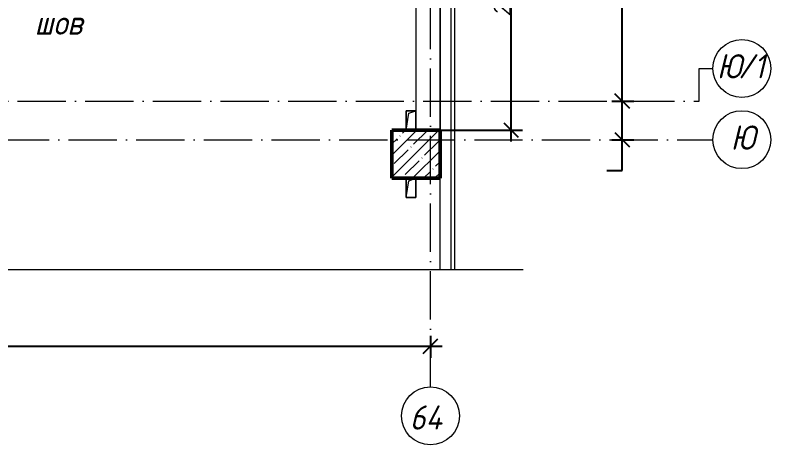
# Model space of a CAD drawing. Header units: millimetres. Extents: x -356862 to 418287, y 0 to 839748.
# Drawn here: x -78151 to -70326, y 584386 to 588838 of the extents above; entities that cross this region are included whole.
import ezdxf

# ---------------------------------------------------------------- set-up
doc = ezdxf.new("R2010")
doc.units = ezdxf.units.MM
doc.linetypes.add('50_200_ШТРИХ_1Т_ш5_п1_п1_', pattern=[700, 500, -100, 0, -100])
for name, color, linetype, lineweight in [('A-____-____-DIMS', 7, 'Continuous', 9), ('A-DETL-GENF-OTLN', 7, 'Continuous', 9), ('A-DOOR-____-OTLN', 7, 'Continuous', 9), ('A-FLOR-____-OTLN', 7, 'Continuous', 9), ('A-GENM-____-OTLN', 7, 'Continuous', 9), ('A-WALL-____-OTLN', 7, 'Continuous', 9), ('G-____-____-TEXT', 7, 'Continuous', 9), ('S-COLS-____-MCUT', 7, 'Continuous', 50), ('S-COLS-____-OTLN', 7, 'Continuous', 9), ('S-GRID-____-IDEN', 7, 'Continuous', 9), ('S-GRID-____-OTLN', 7, 'Continuous', 9), ('S-GRID-____-OTLN-1', 7, '50_200_ШТРИХ_1Т_ш5_п1_п1_', 9)]:
    doc.layers.add(name, color=color, linetype=linetype, lineweight=lineweight)
doc.layers.add('A-DOOR-____-OTLN-1', color=7, linetype='Continuous', lineweight=9, true_color=0xffffff)
doc.styles.add('ISOCPEUR_I', font='isocpeui.ttf', dxfattribs={"width": 0.9, "height": 2.5})
doc.styles.add('ISOCPEUR_I_12', font='isocpeui.ttf', dxfattribs={"width": 0.9, "height": 180})
doc.styles.add('ISOCPEUR_I_14', font='isocpeui.ttf', dxfattribs={"width": 0.9, "height": 180})
doc.dimstyles.new('ISO-1_8_0_9К_СРЕДНИЙ_Кладочные_6', dxfattribs={"dimscale": 304.8, "dimtxt": 179.276612, "dimasz": 0.492126, "dimexe": 0.393701, "dimexo": 0, "dimgap": 0, "dimtad": 1, "dimdec": 3, "dimrnd": 0.001, "dimdsep": 46, "dimtxsty": 'ISOCPEUR_I_14', "dimblk1": 'OBLIQUE', "dimblk2": 'OBLIQUE', "dimsah": 1, "dimcen": 0.09, "dimdle": 0.393701, "dimazin": 0, "dimtfac": 1, "dimtdec": 4, "dimtix": 1, "dimtmove": 0, "dimatfit": 3, "dimfxl": 1, "dimtvp": 1, "dimtolj": 1, "dimtzin": 0, "dimarcsym": 2})
doc.dimstyles.new('ISO-2_5_0_9К_БОЛЬШОЙ_ОСИ', dxfattribs={"dimscale": 304.8, "dimtxt": 248.995294, "dimasz": 0.492126, "dimexe": 0.393701, "dimexo": 0, "dimgap": 0, "dimtad": 1, "dimdec": 0, "dimzin": 0, "dimdsep": 46, "dimtxsty": 'ISOCPEUR_I', "dimblk1": 'OBLIQUE', "dimblk2": 'OBLIQUE', "dimsah": 1, "dimcen": 0.09, "dimdle": 0.393701, "dimazin": 0, "dimtfac": 1, "dimtdec": 4, "dimtix": 1, "dimtmove": 0, "dimatfit": 3, "dimfxl": 1, "dimtvp": 1, "dimtolj": 1, "dimtzin": 0, "dimarcsym": 2})
doc.dimstyles.new('ISO-2_5_0_9К_БОЛЬШОЙ_ОСИ_1', dxfattribs={"dimscale": 304.8, "dimtxt": 248.995294, "dimasz": 0.492126, "dimexe": 0.393701, "dimexo": 0, "dimgap": 0, "dimtad": 1, "dimdec": 0, "dimzin": 0, "dimdsep": 46, "dimtxsty": 'ISOCPEUR_I', "dimblk1": 'OBLIQUE', "dimblk2": 'OBLIQUE', "dimsah": 1, "dimcen": 0.09, "dimdle": 0.393701, "dimazin": 0, "dimtfac": 1, "dimtdec": 4, "dimtix": 1, "dimtmove": 1, "dimatfit": 3, "dimfxl": 1, "dimtvp": 1, "dimtolj": 1, "dimtzin": 0, "dimarcsym": 2})

# ---------------------------------------------------------------- blocks, each defined once
blk = doc.blocks.new('BSC_Колонна _Прямоугольная - 500х500-V148-АР1_Кладочный план 1 этажа в осях 1-64_Ю-ЯЯ')
at = {"layer": 'S-COLS-____-OTLN'}
h = blk.add_hatch(dxfattribs=at)
h.set_pattern_fill('FP_152', color=256, style=0, pattern_type=2)
h.set_pattern_definition([(45, (-101000, -42681.04), (-114.04925, 114.04925), []), (45, (-100885.95, -42681.04), (-114.04925, 114.04925), [201.613, -40.323, 3.353, -36.97])])
h.paths.add_polyline_path([(-250, -250), (250, -250), (250, 250), (-250, 250), (-250, 13.6)], flags=0)
at = {"layer": 'S-COLS-____-MCUT'}
for p, q in [((250, 250), (-250, 250)), ((-250, 250), (-250, -250)), ((250, -250), (250, 250)), ((-250, -250), (250, -250))]:
    blk.add_line(p, q, dxfattribs=at)
blk = doc.blocks.new('Проем_Дверь_Прямоугольный - 2800х3300h_витражные проемы-27134211-АР1_Кладочный план 1 этажа в осях 1-64_Ю-ЯЯ')
at = {"layer": 'A-DOOR-____-OTLN-1'}
for p, q in [((1400, 125), (-1400, 125)), ((1400, -125), (-1400, -125))]:
    blk.add_line(p, q, dxfattribs=at)
blk = doc.blocks.new('AR_Отверстие прямоугольное _в плите_ - AR_Отверстие прямоугольное _в плите_-30511813-АР1_Кладочный план 1 этажа в осях 1-64_Ю-ЯЯ')
at = {"layer": 'A-GENM-____-OTLN'}
for p, q in [((50, 100), (-50, 100)), ((-50, 100), (-50, -100)), ((-25, 75), (50, 100)), ((50, -100), (50, 100)), ((-50, -100), (-25, 75))]:
    blk.add_line(p, q, dxfattribs=at)
blk = doc.blocks.new('AR_Отверстие прямоугольное _в плите_ - AR_Отверстие прямоугольное _в плите_-V222-АР1_Кладочный план 1 этажа в осях 1-64_Ю-ЯЯ')
at = {"layer": 'A-GENM-____-OTLN'}
for p, q in [((-50, 100), (-50, -100)), ((-25, 75), (50, 100)), ((50, -100), (50, 100)), ((-50, -100), (-25, 75)), ((-50, -100), (50, -100))]:
    blk.add_line(p, q, dxfattribs=at)
blk = doc.blocks.new('DET_L_Линия разрыва - М100-27489994-АР1_Кладочный план 1 этажа в осях 1-64_Ю-ЯЯ')
at = {"layer": 'A-DETL-GENF-OTLN'}
blk.add_line((32300, 0), (16450, 0), dxfattribs=at)
blk = doc.blocks.new('Ось сетки - Круг_Ø6_00__ISO-2_5_0_9K_-25732049-АР1_Кладочный план 1 этажа в осях 1-64_Ю-ЯЯ')
at = {"layer": 'S-GRID-____-IDEN'}
blk.add_circle((0, 0), 3, dxfattribs=at)
blk = doc.blocks.new('_Oblique')
at = {"color": 0, "linetype": 'ByBlock', "lineweight": -2}
blk.add_line((-0.5, -0.5), (0.5, 0.5), dxfattribs=at)
blk = doc.blocks.new('*D11993')
at = {"layer": 'A-____-____-DIMS', "color": 0, "lineweight": -2, "transparency": 16777216}
for p, q in [((-71866.5, 587427.6), (-71866.5, 588067.6)), ((-71972.6, 587947.6), (-71746.5, 587947.6)), ((-71972.6, 587547.6), (-71746.5, 587547.6)), ((-71866.5, 587227.8), (-71866.5, 587547.6)), ((-72024, 587227.8), (-71866.5, 587227.8))]:
    blk.add_line(p, q, dxfattribs=at)
at = {"layer": 'Defpoints', "color": 0, "transparency": 16777216}
for p in [(-71972.6, 587947.6), (-71866.5, 587947.6), (-71972.6, 587547.6)]:
    blk.add_point(p, dxfattribs=at)
at = {"layer": 'A-____-____-DIMS', "color": 0, "lineweight": -2, "transparency": 16777216, "xscale": 150, "yscale": 150, "zscale": 150}
for p, rotation in [((-71866.5, 587947.6), 90), ((-71866.5, 587547.6), 270)]:
    blk.add_blockref('_Oblique', p, dxfattribs=dict(at, rotation=rotation))
at = {"layer": 'A-____-____-DIMS', "color": 0, "transparency": 16777216, "insert": (-72028.1, 586933.6), "char_height": 2.5, "width": 591.843, "attachment_point": 1, "rotation": 90, "line_spacing_factor": 1.149209, "style": 'ISOCPEUR_I'}
blk.add_mtext('\\A1;400', dxfattribs=at)
blk = doc.blocks.new('*D11994')
at = {"layer": 'A-____-____-DIMS', "color": 0, "lineweight": -2, "transparency": 16777216}
for p, q in [((-71866.5, 587827.6), (-71866.5, 591617.6)), ((-71972.6, 591497.6), (-71746.5, 591497.6)), ((-71972.6, 587947.6), (-71746.5, 587947.6))]:
    blk.add_line(p, q, dxfattribs=at)
at = {"layer": 'Defpoints', "color": 0, "transparency": 16777216}
for p in [(-71972.6, 591497.6), (-71866.5, 591497.6), (-71972.6, 587947.6)]:
    blk.add_point(p, dxfattribs=at)
at = {"layer": 'A-____-____-DIMS', "color": 0, "lineweight": -2, "transparency": 16777216, "xscale": 150, "yscale": 150, "zscale": 150}
for p, rotation in [((-71866.5, 591497.6), 90), ((-71866.5, 587947.6), 270)]:
    blk.add_blockref('_Oblique', p, dxfattribs=dict(at, rotation=rotation))
at = {"layer": 'A-____-____-DIMS', "color": 0, "transparency": 16777216, "insert": (-71867.7, 589722.6), "char_height": 2.5, "width": 758.478, "attachment_point": 5, "rotation": 90, "style": 'ISOCPEUR_I'}
blk.add_mtext('\\A1;3550', dxfattribs=at)
blk = doc.blocks.new('*D12914')
at = {"layer": 'A-____-____-DIMS', "color": 0, "lineweight": -2, "transparency": 16777216}
for p, q in [((-73017.5, 590567.6), (-73017.5, 587527.6)), ((-73744.7, 590447.6), (-72897.5, 590447.6)), ((-73750.7, 587647.6), (-72897.5, 587647.6))]:
    blk.add_line(p, q, dxfattribs=at)
at = {"layer": 'Defpoints', "color": 0, "transparency": 16777216}
for p in [(-73744.7, 590447.6), (-73750.7, 587647.6), (-73017.5, 587647.6)]:
    blk.add_point(p, dxfattribs=at)
at = {"layer": 'A-____-____-DIMS', "color": 0, "lineweight": -2, "transparency": 16777216, "xscale": 150, "yscale": 150, "zscale": 150}
for p, rotation in [((-73017.5, 590447.6), 90), ((-73017.5, 587647.6), 270)]:
    blk.add_blockref('_Oblique', p, dxfattribs=dict(at, rotation=rotation))
at = {"layer": 'A-____-____-DIMS', "color": 0, "transparency": 16777216, "insert": (-73107.5, 589047.6), "char_height": 180, "width": 546.104, "attachment_point": 5, "rotation": 90, "style": 'ISOCPEUR_I_14'}
blk.add_mtext('\\A1;2800', dxfattribs=at)
blk = doc.blocks.new('*D13188')
at = {"layer": 'A-____-____-DIMS', "color": 0, "lineweight": -2, "transparency": 16777216}
for p, q in [((-81650.7, 585513.9), (-81650.7, 585287.9)), ((-73850.7, 585513.9), (-73850.7, 585287.9)), ((-81770.7, 585407.9), (-73730.7, 585407.9))]:
    blk.add_line(p, q, dxfattribs=at)
at = {"layer": 'Defpoints', "color": 0, "transparency": 16777216}
for p in [(-81650.7, 585513.9), (-73850.7, 585513.9), (-73850.7, 585407.9)]:
    blk.add_point(p, dxfattribs=at)
at = {"layer": 'A-____-____-DIMS', "color": 0, "lineweight": -2, "transparency": 16777216, "xscale": 150, "yscale": 150, "zscale": 150, "rotation": 180}
blk.add_blockref('_Oblique', (-81650.7, 585407.9), dxfattribs=at)
at = {"layer": 'A-____-____-DIMS', "color": 0, "lineweight": -2, "transparency": 16777216, "xscale": 150, "yscale": 150, "zscale": 150}
blk.add_blockref('_Oblique', (-73850.7, 585407.9), dxfattribs=at)
at = {"layer": 'A-____-____-DIMS', "color": 0, "transparency": 16777216, "insert": (-77750.7, 585409.1), "char_height": 2.5, "width": 758.478, "attachment_point": 5, "style": 'ISOCPEUR_I'}
blk.add_mtext('\\A1;7800', dxfattribs=at)

msp = doc.modelspace()

# ---------------------------------------------------------------- linework, layer by layer
at = {"layer": 'A-FLOR-____-OTLN'}
for p, q in [((-74100.7357, 587647.5526), (-74100.7357, 587847.5526)), ((-74100.7357, 587847.5526), (-74000.7357, 587847.5526)), ((-74000.7357, 587847.5526), (-74000.7357, 587647.5526)), ((-74100.7357, 586947.5526), (-74100.7357, 587147.5526)), ((-74000.7357, 587147.5526), (-74000.7357, 586947.5526)), ((-73750.7357, 586197.5526), (-73750.7357, 587147.5526)), ((-74000.7357, 586947.5526), (-74100.7357, 586947.5526))]:
    msp.add_line(p, q, dxfattribs=at)
at = {"layer": 'A-WALL-____-OTLN'}
for p, q in [((-73750.7357, 587647.5526), (-73750.7357, 590447.5526)), ((-73640.7357, 590447.5526), (-73640.7357, 586197.5526)), ((-73600.7357, 590447.5526), (-73600.7357, 586197.5526)), ((-73750.7357, 586197.5526), (-73750.7357, 587147.5526))]:
    msp.add_line(p, q, dxfattribs=at)
at = {"layer": 'S-GRID-____-OTLN'}
for p, q in [((-71067.4994, 588286.2107), (-70926.3291, 588286.2107)), ((-71067.4994, 587947.5526), (-71067.4994, 588286.2107))]:
    msp.add_line(p, q, dxfattribs=at)
at = {"layer": 'S-GRID-____-OTLN-1'}
for p, q in [((-73850.7357, 584985.5274), (-73850.7357, 635609.362)), ((-100528.4212, 587947.5526), (-71067.4994, 587947.5526)), ((-105600.7357, 587547.5526), (-70926.3291, 587547.5526))]:
    msp.add_line(p, q, dxfattribs=at)

# ---------------------------------------------------------------- block references
at = {"layer": 'A-DETL-GENF-OTLN'}
msp.add_blockref('DET_L_Линия разрыва - М100-27489994-АР1_Кладочный план 1 этажа в осях 1-64_Ю-ЯЯ', (-105190.7357, 586197.5526), dxfattribs=at)
at = {"layer": 'A-DOOR-____-OTLN', "rotation": 89.9999999999999}
msp.add_blockref('Проем_Дверь_Прямоугольный - 2800х3300h_витражные проемы-27134211-АР1_Кладочный план 1 этажа в осях 1-64_Ю-ЯЯ', (-73875.7357, 589047.5526), dxfattribs=at)
at = {"layer": 'A-GENM-____-OTLN'}
for name, p in [('AR_Отверстие прямоугольное _в плите_ - AR_Отверстие прямоугольное _в плите_-30511813-АР1_Кладочный план 1 этажа в осях 1-64_Ю-ЯЯ', (-74050.7357, 587747.5526)), ('AR_Отверстие прямоугольное _в плите_ - AR_Отверстие прямоугольное _в плите_-V222-АР1_Кладочный план 1 этажа в осях 1-64_Ю-ЯЯ', (-74050.7357, 587047.5526))]:
    msp.add_blockref(name, p, dxfattribs=at)
at = {"layer": 'S-COLS-____-OTLN'}
msp.add_blockref('BSC_Колонна _Прямоугольная - 500х500-V148-АР1_Кладочный план 1 этажа в осях 1-64_Ю-ЯЯ', (-74000.7357, 587397.5526), dxfattribs=at)
at = {"layer": 'S-GRID-____-IDEN', "xscale": 99.99999999999993, "yscale": 99.99999999999993, "zscale": 99.99999999999993}
for p, rotation in [((-70626.3291, 588286.2107), 269.9999999999994), ((-70626.3291, 587547.5526), 269.9999999999995)]:
    msp.add_blockref('Ось сетки - Круг_Ø6_00__ISO-2_5_0_9K_-25732049-АР1_Кладочный план 1 этажа в осях 1-64_Ю-ЯЯ', p, dxfattribs=dict(at, rotation=rotation))
msp.add_blockref('Ось сетки - Круг_Ø6_00__ISO-2_5_0_9K_-25732049-АР1_Кладочный план 1 этажа в осях 1-64_Ю-ЯЯ', (-73850.7357, 584685.5274), dxfattribs=at)

# ---------------------------------------------------------------- texts
at = {"layer": 'G-____-____-TEXT', "insert": (-77949.4194, 588885.1372), "char_height": 250, "width": 656.582063, "attachment_point": 1, "style": 'ISOCPEUR_I_12'}
msp.add_mtext('шов', dxfattribs=at)
at = {"layer": 'S-GRID-____-IDEN', "char_height": 250, "attachment_point": 1, "style": 'ISOCPEUR_I_12'}
for s, insert, width in [('\\fISOCPEUR|b0|i1|c204|p34|;\\W.9;Ю', (-70884.9586, 588432.8432), 266.961937), ('/1', (-70664.693, 588432.8432), 346.329), ('\\fISOCPEUR|b0|i1|c204|p34|;\\W.9;Ю', (-70742.3086, 587694.1851), 266.961937), ('64', (-74064.664, 584794.302), 425.696062)]:
    msp.add_mtext(s, dxfattribs=dict(at, insert=insert, width=width))

# ---------------------------------------------------------------- dimensions: what is measured, and where the dimension line sits
at = {"layer": 'A-____-____-DIMS'}
for base, p1, p2, dimstyle, override, picture, middle in [((-71866.4942, 591497.5526), (-71972.5602, 587947.5526), (-71972.5602, 591497.5526), 'ISO-2_5_0_9К_БОЛЬШОЙ_ОСИ', {"dimpost": '<>', "dimfxl": 3550}, '*D11994', (-71867.7442, 589722.5526)), ((-73017.4758, 587647.5526), (-73744.7357, 590447.5526), (-73750.7357, 587647.5526), 'ISO-1_8_0_9К_СРЕДНИЙ_Кладочные_6', {"dimpost": '<>', "dimfxl": 2800.006429}, '*D12914', (-73107.4758, 589047.5526))]:
    dim = msp.add_linear_dim(base=base, p1=p1, p2=p2, angle=90, dimstyle=dimstyle, override=override, dxfattribs=at)
    dim.commit()
    dim.dimension.update_dxf_attribs({"geometry": picture, "text_midpoint": middle})
dim = msp.add_linear_dim(base=(-71866.4942, 587947.5526), p1=(-71972.5602, 587547.5526), p2=(-71972.5602, 587947.5526), angle=90, dimstyle='ISO-2_5_0_9К_БОЛЬШОЙ_ОСИ_1', override={"dimpost": '<>', "dimfxl": 400}, dxfattribs=at)
dim.commit()
dim.dimension.update_dxf_attribs({"geometry": '*D11993', "text_midpoint": (-72026.4415, 587227.8493), "dimtype": 160, "text_rotation": 90})
dim = msp.add_linear_dim(base=(-73850.7357, 585407.8811), p1=(-81650.7357, 585513.9472), p2=(-73850.7357, 585513.9472), dimstyle='ISO-2_5_0_9К_БОЛЬШОЙ_ОСИ', override={"dimpost": '<>', "dimfxl": 7800}, dxfattribs=at)
dim.commit()
dim.dimension.update_dxf_attribs({"geometry": '*D13188', "text_midpoint": (-77750.7357, 585409.1472)})

doc.saveas('drawing.dxf')
